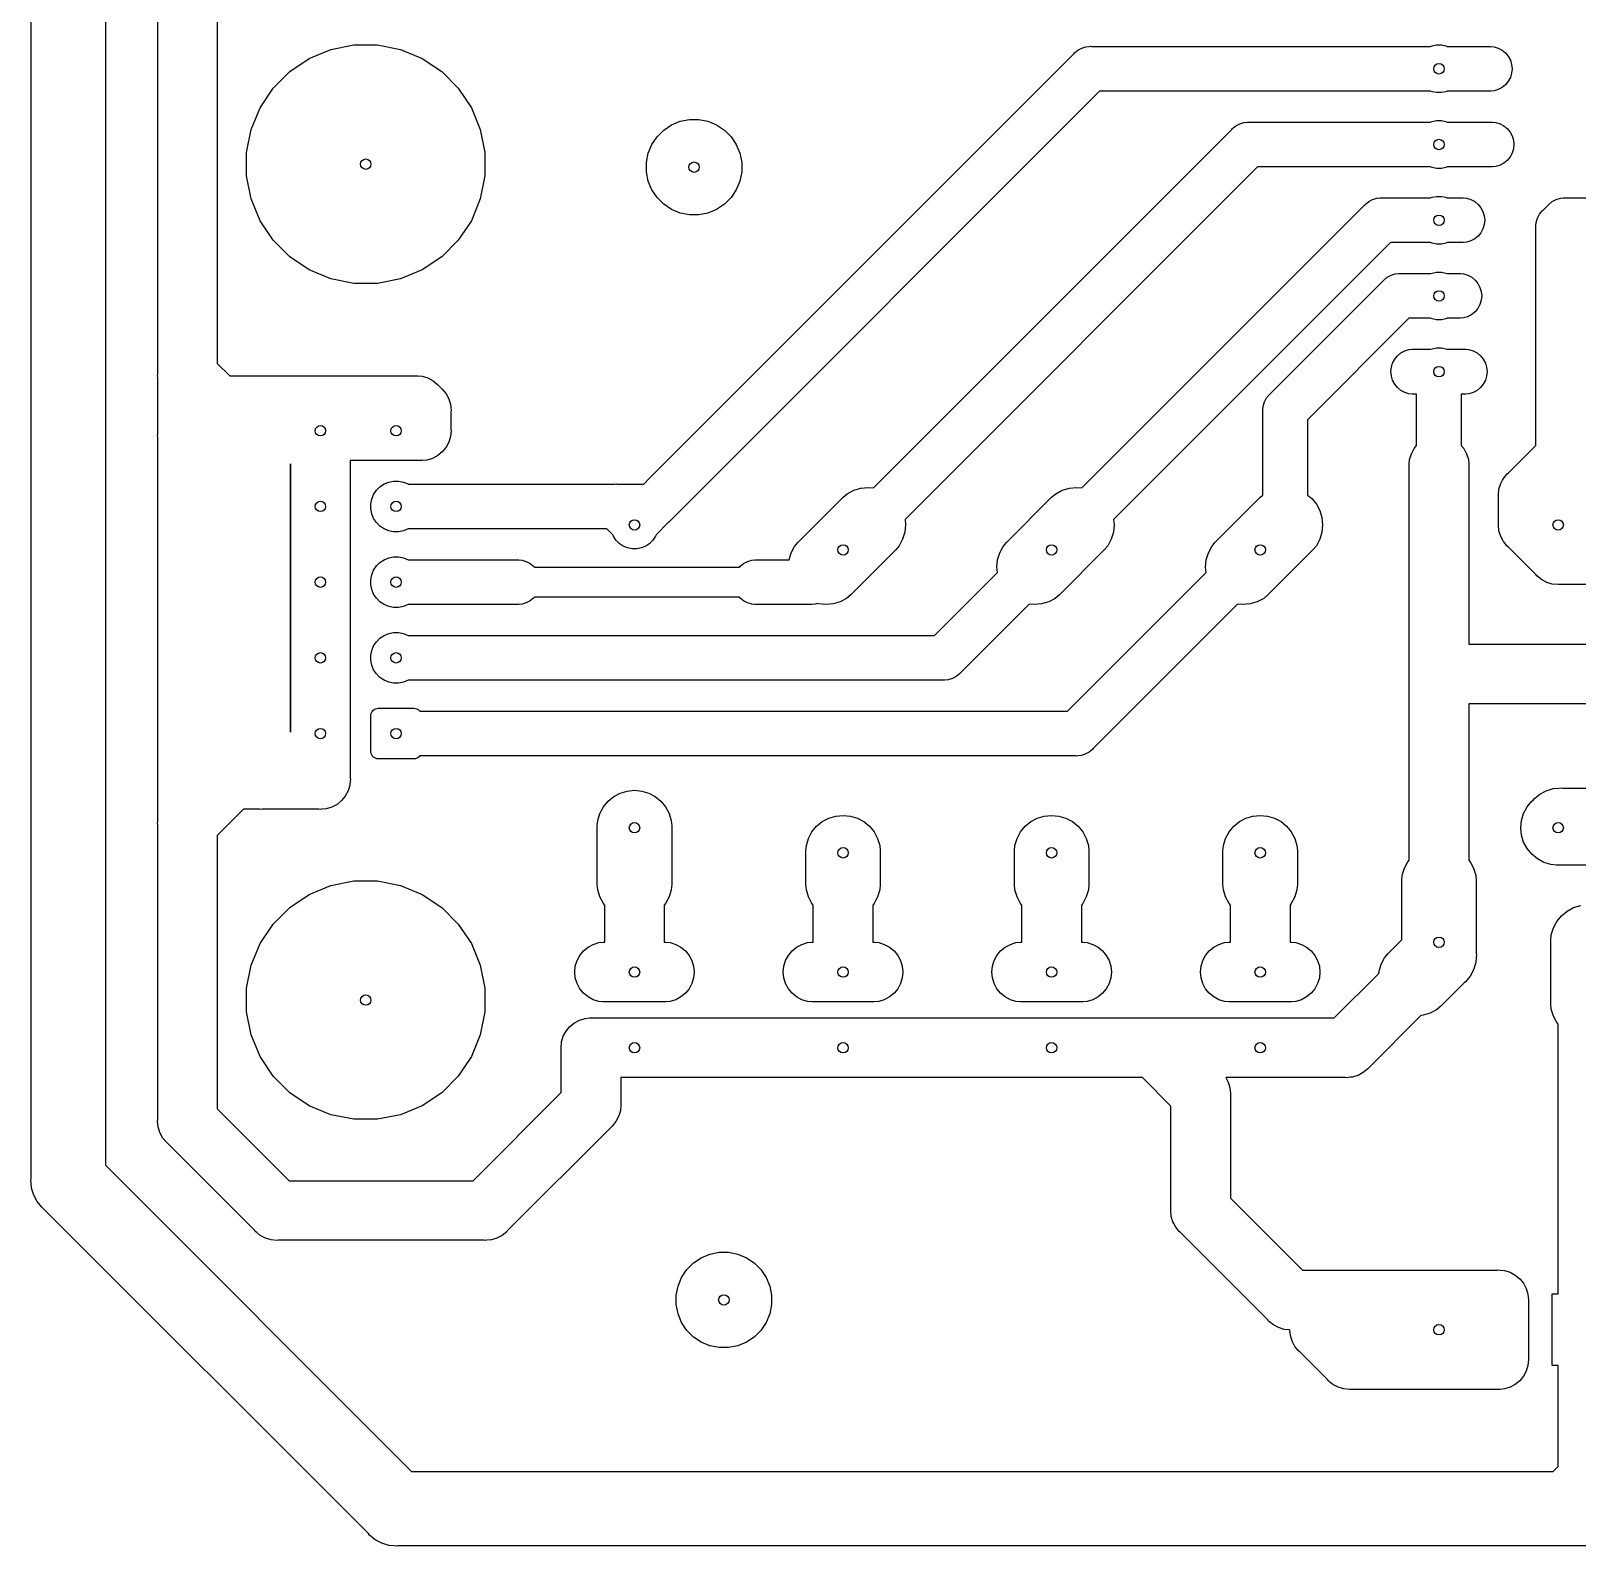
# Model space of a CAD drawing. Extents: x 86 to 209, y -117 to -36.
# Drawn here: x 85.7 to 137.6, y -114.3 to -63.4 of the extents above; entities that cross this region are included whole.
import ezdxf

# ---------------------------------------------------------------- set-up
doc = ezdxf.new("R2010")
doc.units = 0
doc.layers.add('BLACK', color=7, linetype='CONTINUOUS')

msp = doc.modelspace()

# ---------------------------------------------------------------- linework, layer by layer
at = {"layer": 'BLACK', "linetype": 'CONTINUOUS'}
for p, q in [((85.75, -101.939), (85.75, -41.0614)), ((88.25, -41.5178), (88.25, -101.482)), ((90, -66.0491), (90, -57.0491)), ((92, -57.4142), (92, -74.5858)), ((95.0853, -64.3552), (95.8132, -64.0537)), ((95.8132, -64.0537), (96.586, -63.9)), ((96.586, -63.9), (97.374, -63.9)), ((97.374, -63.9), (98.1468, -64.0537)), ((98.1468, -64.0537), (98.8747, -64.3552)), ((106.496, -78.4436), (120.744, -64.1957)), ((120.744, -64.1957), (120.767, -64.1671)), ((120.767, -64.1671), (120.881, -64.0734)), ((120.881, -64.0734), (121.012, -64.0037)), ((121.012, -64.0037), (121.153, -63.9609)), ((121.153, -63.9609), (121.263, -63.95)), ((121.263, -63.95), (121.3, -63.9464)), ((121.263, -63.95), (121.263, -63.95)), ((121.3, -63.9464), (121.337, -63.95)), ((121.337, -63.95), (132.72, -63.95)), ((132.72, -63.95), (132.767, -63.9307)), ((132.767, -63.9307), (132.921, -63.9)), ((132.921, -63.9), (133.079, -63.9)), ((133.079, -63.9), (133.233, -63.9307)), ((133.233, -63.9307), (133.28, -63.95)), ((133.28, -63.95), (134.737, -63.95)), ((134.737, -63.95), (134.847, -63.9609)), ((134.847, -63.9609), (134.988, -64.0037)), ((134.988, -64.0037), (135.119, -64.0734)), ((135.119, -64.0734), (135.233, -64.1671)), ((135.233, -64.1671), (135.327, -64.2813)), ((135.327, -64.2813), (135.396, -64.4116)), ((93.873, -65.3501), (94.4301, -64.793)), ((94.4301, -64.793), (95.0853, -64.3552)), ((98.8747, -64.3552), (99.5299, -64.793)), ((99.5299, -64.793), (100.087, -65.3501)), ((135.396, -64.4116), (135.439, -64.553)), ((135.439, -64.847), (135.396, -64.9884)), ((135.439, -64.553), (135.454, -64.7)), ((135.454, -64.7), (135.439, -64.847)), ((93.4352, -66.0053), (93.873, -65.3501)), ((100.087, -65.3501), (100.525, -66.0053)), ((135.119, -65.3266), (134.988, -65.3963)), ((135.233, -65.2329), (135.119, -65.3266)), ((135.327, -65.1187), (135.233, -65.2329)), ((135.396, -64.9884), (135.327, -65.1187)), ((121.611, -65.45), (107.556, -79.5043)), ((132.72, -65.45), (121.611, -65.45)), ((132.767, -65.4693), (132.72, -65.45)), ((132.921, -65.5), (132.767, -65.4693)), ((133.079, -65.5), (132.921, -65.5)), ((133.233, -65.4693), (133.079, -65.5)), ((133.28, -65.45), (133.233, -65.4693)), ((134.737, -65.45), (133.28, -65.45)), ((134.847, -65.4391), (134.737, -65.45)), ((134.988, -65.3963), (134.847, -65.4391)), ((90, -73.9509), (90, -66.0491)), ((90, -66.0491), (90, -66.0491)), ((93.1337, -66.7332), (93.4352, -66.0053)), ((100.525, -66.0053), (100.826, -66.7332)), ((107.533, -66.4615), (107.842, -66.4)), ((107.842, -66.4), (108.158, -66.4)), ((108.158, -66.4), (108.467, -66.4615)), ((92.98, -67.506), (93.1337, -66.7332)), ((100.826, -66.7332), (100.98, -67.506)), ((106.757, -66.9801), (106.98, -66.7572)), ((106.98, -66.7572), (107.242, -66.5821)), ((107.242, -66.5821), (107.533, -66.4615)), ((108.467, -66.4615), (108.758, -66.5821)), ((108.758, -66.5821), (109.02, -66.7572)), ((109.02, -66.7572), (109.243, -66.9801)), ((114.018, -78.7615), (126.044, -66.7357)), ((126.044, -66.7357), (126.067, -66.7071)), ((126.067, -66.7071), (126.096, -66.6836)), ((126.096, -66.6836), (126.181, -66.6134)), ((126.096, -66.6836), (126.096, -66.6836)), ((126.181, -66.6134), (126.312, -66.5437)), ((126.181, -66.6134), (126.181, -66.6134)), ((126.181, -66.6134), (126.181, -66.6134)), ((126.312, -66.5437), (126.453, -66.5009)), ((126.453, -66.5009), (126.563, -66.49)), ((126.563, -66.49), (126.6, -66.4864)), ((126.563, -66.49), (126.563, -66.49)), ((126.6, -66.4864), (126.637, -66.49)), ((126.637, -66.49), (132.72, -66.49)), ((132.72, -66.49), (132.767, -66.4707)), ((132.767, -66.4707), (132.921, -66.44)), ((132.921, -66.44), (133.079, -66.44)), ((133.079, -66.44), (133.233, -66.4707)), ((133.233, -66.4707), (133.28, -66.49)), ((133.28, -66.49), (134.797, -66.49)), ((134.797, -66.49), (134.907, -66.5009)), ((134.907, -66.5009), (135.048, -66.5437)), ((135.048, -66.5437), (135.179, -66.6134)), ((135.179, -66.6134), (135.293, -66.7071)), ((135.293, -66.7071), (135.387, -66.8213)), ((135.387, -66.8213), (135.456, -66.9516)), ((106.461, -67.5333), (106.582, -67.2421)), ((106.582, -67.2421), (106.757, -66.9801)), ((109.243, -66.9801), (109.418, -67.2421)), ((109.418, -67.2421), (109.539, -67.5333)), ((135.456, -66.9516), (135.499, -67.093)), ((135.499, -67.387), (135.456, -67.5284)), ((135.499, -67.093), (135.514, -67.24)), ((135.514, -67.24), (135.499, -67.387)), ((92.98, -68.294), (92.98, -67.506)), ((100.98, -67.506), (100.98, -68.294)), ((106.4, -67.8424), (106.461, -67.5333)), ((106.4, -68.1576), (106.4, -67.8424)), ((109.539, -67.5333), (109.6, -67.8424)), ((109.6, -67.8424), (109.6, -68.1576)), ((135.048, -67.9363), (134.907, -67.9791)), ((135.179, -67.8666), (135.048, -67.9363)), ((135.293, -67.7729), (135.179, -67.8666)), ((135.387, -67.6587), (135.293, -67.7729)), ((135.456, -67.5284), (135.387, -67.6587)), ((93.1337, -69.0668), (92.98, -68.294)), ((100.98, -68.294), (100.826, -69.0668)), ((106.461, -68.4667), (106.4, -68.1576)), ((106.582, -68.7579), (106.461, -68.4667)), ((109.539, -68.4667), (109.418, -68.7579)), ((109.6, -68.1576), (109.539, -68.4667)), ((126.911, -67.99), (115.079, -79.8221)), ((132.72, -67.99), (126.911, -67.99)), ((132.767, -68.0093), (132.72, -67.99)), ((132.921, -68.04), (132.767, -68.0093)), ((133.079, -68.04), (132.921, -68.04)), ((133.233, -68.0093), (133.079, -68.04)), ((133.28, -67.99), (133.233, -68.0093)), ((134.797, -67.99), (133.28, -67.99)), ((134.907, -67.9791), (134.797, -67.99)), ((106.757, -69.0199), (106.582, -68.7579)), ((109.418, -68.7579), (109.243, -69.0199)), ((132.72, -69.03), (132.767, -69.0107)), ((132.767, -69.0107), (132.921, -68.98)), ((132.921, -68.98), (133.079, -68.98)), ((133.079, -68.98), (133.233, -69.0107)), ((133.233, -69.0107), (133.28, -69.03)), ((93.4352, -69.7947), (93.1337, -69.0668)), ((100.826, -69.0668), (100.525, -69.7947)), ((106.98, -69.2428), (106.757, -69.0199)), ((107.242, -69.4179), (106.98, -69.2428)), ((107.533, -69.5385), (107.242, -69.4179)), ((108.758, -69.4179), (108.467, -69.5385)), ((109.02, -69.2428), (108.758, -69.4179)), ((109.243, -69.0199), (109.02, -69.2428)), ((121.018, -78.7615), (130.504, -69.2757)), ((130.504, -69.2757), (130.527, -69.2471)), ((130.527, -69.2471), (130.574, -69.2084)), ((130.574, -69.2084), (130.641, -69.1534)), ((130.641, -69.1534), (130.772, -69.0837)), ((130.772, -69.0837), (130.913, -69.0409)), ((130.913, -69.0409), (130.922, -69.04)), ((130.922, -69.04), (131.023, -69.03)), ((131.023, -69.03), (131.06, -69.0264)), ((131.023, -69.03), (131.023, -69.03)), ((131.06, -69.0264), (131.097, -69.03)), ((131.097, -69.03), (132.72, -69.03)), ((133.28, -69.03), (133.817, -69.03)), ((133.817, -69.03), (133.927, -69.0409)), ((133.927, -69.0409), (134.068, -69.0837)), ((134.068, -69.0837), (134.199, -69.1534)), ((134.199, -69.1534), (134.313, -69.2471)), ((134.313, -69.2471), (134.407, -69.3613)), ((134.407, -69.3613), (134.476, -69.4916)), ((134.476, -69.4916), (134.519, -69.633)), ((136.373, -69.5813), (136.467, -69.4671)), ((136.467, -69.4671), (136.496, -69.4436)), ((136.496, -69.4436), (136.664, -69.2757)), ((136.664, -69.2757), (136.687, -69.2471)), ((136.687, -69.2471), (136.801, -69.1534)), ((136.801, -69.1534), (136.932, -69.0837)), ((136.932, -69.0837), (137.073, -69.0409)), ((137.073, -69.0409), (137.183, -69.03)), ((137.183, -69.03), (137.22, -69.0264)), ((137.183, -69.03), (137.183, -69.03)), ((137.22, -69.0264), (137.257, -69.03)), ((137.257, -69.03), (140.34, -69.03)), ((93.873, -70.4499), (93.4352, -69.7947)), ((100.525, -69.7947), (100.087, -70.4499)), ((107.842, -69.6), (107.533, -69.5385)), ((108.158, -69.6), (107.842, -69.6)), ((108.467, -69.5385), (108.158, -69.6)), ((134.519, -69.927), (134.476, -70.0684)), ((134.519, -69.633), (134.534, -69.78)), ((134.534, -69.78), (134.519, -69.927)), ((136.246, -70), (136.25, -69.9632)), ((136.25, -70.0368), (136.246, -70)), ((136.25, -69.9632), (136.261, -69.853)), ((136.25, -69.9632), (136.25, -69.9632)), ((136.25, -76.9632), (136.25, -70.0368)), ((136.261, -69.853), (136.304, -69.7116)), ((136.304, -69.7116), (136.373, -69.5813)), ((94.4301, -71.007), (93.873, -70.4499)), ((100.087, -70.4499), (99.5299, -71.007)), ((131.371, -70.53), (122.079, -79.8221)), ((132.72, -70.53), (131.371, -70.53)), ((132.767, -70.5493), (132.72, -70.53)), ((132.921, -70.58), (132.767, -70.5493)), ((133.233, -70.5493), (133.079, -70.58)), ((133.28, -70.53), (133.233, -70.5493)), ((133.817, -70.53), (133.28, -70.53)), ((133.927, -70.5191), (133.817, -70.53)), ((134.068, -70.4763), (133.927, -70.5191)), ((134.199, -70.4066), (134.068, -70.4763)), ((134.313, -70.3129), (134.199, -70.4066)), ((134.407, -70.1987), (134.313, -70.3129)), ((134.476, -70.0684), (134.407, -70.1987)), ((95.0853, -71.4448), (94.4301, -71.007)), ((99.5299, -71.007), (98.8747, -71.4448)), ((133.079, -70.58), (132.921, -70.58)), ((95.8132, -71.7463), (95.0853, -71.4448)), ((98.8747, -71.4448), (98.1468, -71.7463)), ((131.392, -71.6237), (131.533, -71.5809)), ((131.533, -71.5809), (131.643, -71.57)), ((131.643, -71.57), (131.68, -71.5664)), ((131.643, -71.57), (131.643, -71.57)), ((131.68, -71.5664), (131.717, -71.57)), ((131.717, -71.57), (132.72, -71.57)), ((132.72, -71.57), (132.767, -71.5507)), ((132.767, -71.5507), (132.921, -71.52)), ((132.921, -71.52), (133.079, -71.52)), ((133.079, -71.52), (133.233, -71.5507)), ((133.233, -71.5507), (133.28, -71.57)), ((133.28, -71.57), (133.717, -71.57)), ((133.717, -71.57), (133.827, -71.5809)), ((133.827, -71.5809), (133.968, -71.6237)), ((96.586, -71.9), (95.8132, -71.7463)), ((97.374, -71.9), (96.586, -71.9)), ((98.1468, -71.7463), (97.374, -71.9)), ((127.336, -75.6036), (131.124, -71.8157)), ((131.124, -71.8157), (131.147, -71.7871)), ((131.147, -71.7871), (131.261, -71.6934)), ((131.261, -71.6934), (131.392, -71.6237)), ((133.968, -71.6237), (134.099, -71.6934)), ((134.099, -71.6934), (134.213, -71.7871)), ((134.213, -71.7871), (134.307, -71.9013)), ((134.307, -71.9013), (134.376, -72.0316)), ((134.376, -72.0316), (134.419, -72.173)), ((134.376, -72.6084), (134.307, -72.7387)), ((134.419, -72.467), (134.376, -72.6084)), ((134.419, -72.173), (134.434, -72.32)), ((134.434, -72.32), (134.419, -72.467)), ((131.991, -73.07), (128.59, -76.4707)), ((132.72, -73.07), (131.991, -73.07)), ((132.767, -73.0893), (132.72, -73.07)), ((132.921, -73.12), (132.767, -73.0893)), ((133.079, -73.12), (132.921, -73.12)), ((133.233, -73.0893), (133.079, -73.12)), ((133.28, -73.07), (133.233, -73.0893)), ((133.717, -73.07), (133.28, -73.07)), ((133.827, -73.0591), (133.717, -73.07)), ((133.968, -73.0163), (133.827, -73.0591)), ((134.099, -72.9466), (133.968, -73.0163)), ((134.213, -72.8529), (134.099, -72.9466)), ((134.307, -72.7387), (134.213, -72.8529)), ((90, -74.9509), (90, -73.9509)), ((90, -73.9509), (90, -73.9509)), ((131.721, -74.2334), (131.852, -74.1637)), ((131.852, -74.1637), (131.993, -74.1209)), ((131.993, -74.1209), (132.103, -74.11)), ((132.103, -74.11), (132.72, -74.11)), ((132.72, -74.11), (132.767, -74.0907)), ((132.767, -74.0907), (132.921, -74.06)), ((132.921, -74.06), (133.079, -74.06)), ((133.079, -74.06), (133.233, -74.0907)), ((133.233, -74.0907), (133.28, -74.11)), ((133.28, -74.11), (133.897, -74.11)), ((133.897, -74.11), (134.007, -74.1209)), ((134.007, -74.1209), (134.148, -74.1637)), ((134.148, -74.1637), (134.279, -74.2334)), ((92, -74.5858), (92.4142, -75)), ((131.386, -74.86), (131.401, -74.713)), ((131.401, -74.713), (131.444, -74.5716)), ((131.444, -74.5716), (131.513, -74.4413)), ((131.513, -74.4413), (131.607, -74.3271)), ((131.607, -74.3271), (131.721, -74.2334)), ((134.279, -74.2334), (134.393, -74.3271)), ((134.393, -74.3271), (134.487, -74.4413)), ((134.487, -74.4413), (134.556, -74.5716)), ((134.556, -74.5716), (134.599, -74.713)), ((134.599, -74.713), (134.614, -74.86)), ((89.9952, -75), (90, -74.9509)), ((90, -75.0491), (89.9952, -75)), ((90, -75.9509), (90, -75.0491)), ((92.4142, -75), (98.6309, -75)), ((98.6309, -75), (98.68, -74.9952)), ((98.68, -74.9952), (98.7291, -75)), ((98.7291, -75), (98.876, -75.0145)), ((98.876, -75.0145), (99.0645, -75.0717)), ((99.0645, -75.0717), (99.2383, -75.1645)), ((99.2383, -75.1645), (99.3905, -75.2895)), ((131.401, -75.007), (131.386, -74.86)), ((131.444, -75.1484), (131.401, -75.007)), ((131.513, -75.2787), (131.444, -75.1484)), ((134.556, -75.1484), (134.487, -75.2787)), ((134.599, -75.007), (134.556, -75.1484)), ((134.614, -74.86), (134.599, -75.007)), ((99.3905, -75.2895), (99.4218, -75.3276)), ((99.4218, -75.3276), (99.5124, -75.4182)), ((99.5124, -75.4182), (99.5505, -75.4495)), ((99.5505, -75.4495), (99.6755, -75.6017)), ((99.6755, -75.6017), (99.7683, -75.7755)), ((127.144, -75.8716), (127.213, -75.7413)), ((127.213, -75.7413), (127.307, -75.6271)), ((127.307, -75.6271), (127.336, -75.6036)), ((131.607, -75.3929), (131.513, -75.2787)), ((131.721, -75.4866), (131.607, -75.3929)), ((131.852, -75.5563), (131.721, -75.4866)), ((131.993, -75.5991), (131.852, -75.5563)), ((132.103, -75.61), (131.993, -75.5991)), ((132.25, -75.61), (132.103, -75.61)), ((132.25, -77.3376), (132.25, -75.61)), ((133.897, -75.61), (133.75, -75.61)), ((133.75, -75.61), (133.75, -77.3376)), ((134.007, -75.5991), (133.897, -75.61)), ((134.148, -75.5563), (134.007, -75.5991)), ((134.279, -75.4866), (134.148, -75.5563)), ((134.393, -75.3929), (134.279, -75.4866)), ((134.487, -75.2787), (134.393, -75.3929)), ((90, -76.9509), (90, -75.9509)), ((99.7683, -75.7755), (99.8255, -75.964)), ((99.8255, -75.964), (99.8339, -76.0491)), ((99.8339, -76.0491), (99.8448, -76.16)), ((99.8448, -76.16), (99.84, -76.2091)), ((99.84, -76.2091), (99.84, -76.7909)), ((127.086, -76.16), (127.09, -76.1232)), ((127.09, -76.1968), (127.086, -76.16)), ((127.09, -76.1232), (127.101, -76.013)), ((127.09, -76.1232), (127.09, -76.1232)), ((127.09, -77.4432), (127.09, -76.1968)), ((127.101, -76.013), (127.144, -75.8716)), ((99.84, -76.7909), (99.8448, -76.84)), ((128.59, -76.4707), (128.59, -78.9985)), ((89.9952, -77), (90, -76.9509)), ((90, -77.0491), (89.9952, -77)), ((90, -89.9509), (90, -77.0491)), ((99.7683, -77.2245), (99.6755, -77.3983)), ((99.8255, -77.036), (99.7683, -77.2245)), ((99.8448, -76.84), (99.8255, -77.036)), ((136.25, -77.3358), (136.25, -76.9632)), ((136.25, -76.9632), (136.25, -76.9632)), ((99.036, -77.8255), (98.8891, -77.84)), ((99.2245, -77.7683), (99.036, -77.8255)), ((99.3983, -77.6755), (99.2245, -77.7683)), ((99.5505, -77.5505), (99.3983, -77.6755)), ((99.6755, -77.3983), (99.5505, -77.5505)), ((127.09, -78.9985), (127.09, -77.4432)), ((127.09, -77.4432), (127.09, -77.4432)), ((132, -77.9509), (132.014, -77.804)), ((132.014, -77.804), (132.072, -77.6155)), ((132.072, -77.6155), (132.165, -77.4417)), ((132.165, -77.4417), (132.25, -77.3376)), ((133.75, -77.3376), (133.835, -77.4417)), ((133.835, -77.4417), (133.928, -77.6155)), ((133.928, -77.6155), (133.986, -77.804)), ((133.986, -77.804), (134, -77.9509)), ((135.328, -78.2582), (136.25, -77.3358)), ((94.46, -79.3309), (94.46, -77.9542)), ((94.46, -77.9542), (94.46, -86.9509)), ((98.7909, -77.84), (96.46, -77.84)), ((96.46, -77.84), (96.46, -88.4909)), ((98.84, -77.8448), (98.7909, -77.84)), ((98.8891, -77.84), (98.84, -77.8448)), ((132, -84.9509), (132, -77.9509)), ((134, -77.9509), (134, -84)), ((135.165, -78.4417), (135.289, -78.2895)), ((135.289, -78.2895), (135.328, -78.2582)), ((97.2467, -78.9774), (97.3398, -78.8382)), ((97.3398, -78.8382), (97.4582, -78.7198)), ((97.4582, -78.7198), (97.5974, -78.6267)), ((97.5974, -78.6267), (97.7521, -78.5627)), ((97.7521, -78.5627), (97.9163, -78.53)), ((97.9163, -78.53), (98.0837, -78.53)), ((98.0837, -78.53), (98.2479, -78.5627)), ((98.2479, -78.5627), (98.4026, -78.6267)), ((98.4026, -78.6267), (98.4075, -78.63)), ((98.4075, -78.63), (105.343, -78.63)), ((105.343, -78.63), (105.38, -78.6264)), ((105.38, -78.6264), (105.417, -78.63)), ((105.417, -78.63), (106.309, -78.63)), ((106.309, -78.63), (106.496, -78.4436)), ((106.496, -78.4436), (106.496, -78.4436)), ((113.142, -78.9556), (113.359, -78.8396)), ((113.359, -78.8396), (113.595, -78.7681)), ((113.595, -78.7681), (113.84, -78.744)), ((113.84, -78.744), (114.018, -78.7615)), ((120.142, -78.9556), (120.359, -78.8396)), ((120.359, -78.8396), (120.595, -78.7681)), ((120.595, -78.7681), (120.84, -78.744)), ((120.84, -78.744), (121.018, -78.7615)), ((134.995, -79), (135.014, -78.804)), ((135.014, -78.804), (135.072, -78.6155)), ((135.072, -78.6155), (135.136, -78.4957)), ((135.136, -78.4957), (135.165, -78.4417)), ((94.46, -81.8709), (94.46, -79.3309)), ((94.46, -79.3309), (94.46, -79.3309)), ((97.15, -79.2963), (97.1827, -79.1321)), ((97.15, -79.4637), (97.15, -79.2963)), ((97.1827, -79.1321), (97.2467, -78.9774)), ((111.493, -80.5795), (113, -79.0727)), ((113, -79.0727), (113.142, -78.9556)), ((118.493, -80.5795), (120, -79.0727)), ((120, -79.0727), (120.142, -78.9556)), ((125.493, -80.5795), (127, -79.0727)), ((127, -79.0727), (127.09, -78.9985)), ((128.59, -78.9985), (128.728, -79.1118)), ((128.728, -79.1118), (128.884, -79.3022)), ((128.884, -79.3022), (129, -79.5193)), ((135, -79.0491), (134.995, -79)), ((135, -79.9509), (135, -79.0491)), ((97.1827, -79.6279), (97.15, -79.4637)), ((97.2467, -79.7826), (97.1827, -79.6279)), ((97.3398, -79.9218), (97.2467, -79.7826)), ((107.176, -79.8843), (107.153, -79.9129)), ((107.556, -79.5043), (107.176, -79.8843)), ((107.556, -79.5043), (107.556, -79.5043)), ((115.079, -79.8221), (115.096, -80)), ((122.079, -79.8221), (122.096, -80)), ((129, -79.5193), (129.072, -79.755)), ((129.072, -79.755), (129.096, -80)), ((97.4582, -80.0402), (97.3398, -79.9218)), ((97.5974, -80.1333), (97.4582, -80.0402)), ((97.7521, -80.1973), (97.5974, -80.1333)), ((97.9163, -80.23), (97.7521, -80.1973)), ((98.0837, -80.23), (97.9163, -80.23)), ((98.2479, -80.1973), (98.0837, -80.23)), ((98.4026, -80.1333), (98.2479, -80.1973)), ((98.4075, -80.13), (98.4026, -80.1333)), ((105.069, -80.13), (98.4075, -80.13)), ((105.272, -80.3325), (105.069, -80.13)), ((105.291, -80.3789), (105.272, -80.3325)), ((105.379, -80.51), (105.291, -80.3789)), ((106.709, -80.3789), (106.621, -80.51)), ((106.728, -80.3325), (106.709, -80.3789)), ((107.124, -79.9364), (106.728, -80.3325)), ((107.153, -79.9129), (107.124, -79.9364)), ((115.072, -80.245), (115, -80.4807)), ((115.096, -80), (115.072, -80.245)), ((122.072, -80.245), (122, -80.4807)), ((122.096, -80), (122.072, -80.245)), ((129.072, -80.245), (129, -80.4807)), ((129.096, -80), (129.072, -80.245)), ((134.995, -80), (135, -79.9509)), ((135.014, -80.196), (134.995, -80)), ((135.072, -80.3845), (135.014, -80.196)), ((135.14, -80.5124), (135.072, -80.3845)), ((105.49, -80.6214), (105.379, -80.51)), ((105.621, -80.709), (105.49, -80.6214)), ((105.767, -80.7693), (105.621, -80.709)), ((105.921, -80.8), (105.767, -80.7693)), ((106.079, -80.8), (105.921, -80.8)), ((106.233, -80.7693), (106.079, -80.8)), ((106.379, -80.709), (106.233, -80.7693)), ((106.51, -80.6214), (106.379, -80.709)), ((106.621, -80.51), (106.51, -80.6214)), ((111.19, -81.17), (111.26, -80.9393)), ((111.26, -80.9393), (111.376, -80.7222)), ((111.376, -80.7222), (111.493, -80.5795)), ((114.767, -80.8405), (113.26, -82.3473)), ((114.884, -80.6978), (114.767, -80.8405)), ((115, -80.4807), (114.884, -80.6978)), ((118.188, -81.175), (118.26, -80.9393)), ((118.26, -80.9393), (118.376, -80.7222)), ((118.376, -80.7222), (118.493, -80.5795)), ((121.767, -80.8405), (120.26, -82.3473)), ((121.884, -80.6978), (121.767, -80.8405)), ((122, -80.4807), (121.884, -80.6978)), ((125.188, -81.175), (125.26, -80.9393)), ((125.26, -80.9393), (125.376, -80.7222)), ((125.376, -80.7222), (125.493, -80.5795)), ((128.767, -80.8405), (127.26, -82.3473)), ((128.884, -80.6978), (128.767, -80.8405)), ((129, -80.4807), (128.884, -80.6978)), ((135.165, -80.5583), (135.14, -80.5124)), ((135.289, -80.7105), (135.165, -80.5583)), ((135.328, -80.7418), (135.289, -80.7105)), ((136.258, -81.6724), (135.328, -80.7418)), ((97.2467, -81.5174), (97.3398, -81.3782)), ((97.3398, -81.3782), (97.4582, -81.2598)), ((97.4582, -81.2598), (97.5974, -81.1667)), ((97.5974, -81.1667), (97.7521, -81.1027)), ((97.7521, -81.1027), (97.9163, -81.07)), ((97.9163, -81.07), (98.0837, -81.07)), ((98.0837, -81.07), (98.2479, -81.1027)), ((98.2479, -81.1027), (98.4026, -81.1667)), ((98.4026, -81.1667), (98.4075, -81.17)), ((98.4075, -81.17), (102.117, -81.17)), ((102.117, -81.17), (102.227, -81.1809)), ((102.227, -81.1809), (102.368, -81.2237)), ((102.368, -81.2237), (102.499, -81.2934)), ((102.499, -81.2934), (102.613, -81.3871)), ((102.613, -81.3871), (102.64, -81.42)), ((102.64, -81.42), (109.52, -81.42)), ((109.52, -81.42), (109.547, -81.3871)), ((109.547, -81.3871), (109.661, -81.2934)), ((109.661, -81.2934), (109.792, -81.2237)), ((109.792, -81.2237), (109.933, -81.1809)), ((109.933, -81.1809), (110.043, -81.17)), ((110.043, -81.17), (111.19, -81.17)), ((118.164, -81.42), (118.188, -81.175)), ((118.181, -81.5979), (118.164, -81.42)), ((125.164, -81.42), (125.188, -81.175)), ((125.181, -81.5979), (125.164, -81.42)), ((94.46, -84.4109), (94.46, -81.8709)), ((94.46, -81.8709), (94.46, -81.8709)), ((97.15, -81.8363), (97.1827, -81.6721)), ((97.15, -82.0037), (97.15, -81.8363)), ((97.1827, -81.6721), (97.2467, -81.5174)), ((116.069, -83.71), (118.181, -81.5979)), ((120.529, -86.25), (125.181, -81.5979)), ((136.289, -81.7105), (136.258, -81.6724)), ((136.442, -81.8355), (136.289, -81.7105)), ((136.615, -81.9283), (136.442, -81.8355)), ((136.804, -81.9855), (136.615, -81.9283)), ((137, -82.0048), (136.804, -81.9855)), ((97.1827, -82.1679), (97.15, -82.0037)), ((97.2467, -82.3226), (97.1827, -82.1679)), ((97.3398, -82.4618), (97.2467, -82.3226)), ((97.4582, -82.5802), (97.3398, -82.4618)), ((102.613, -82.4529), (102.499, -82.5466)), ((102.64, -82.42), (102.613, -82.4529)), ((109.52, -82.42), (102.64, -82.42)), ((109.547, -82.4529), (109.52, -82.42)), ((109.661, -82.5466), (109.547, -82.4529)), ((113.118, -82.4644), (112.901, -82.5804)), ((113.26, -82.3473), (113.118, -82.4644)), ((120.118, -82.4644), (119.901, -82.5804)), ((120.26, -82.3473), (120.118, -82.4644)), ((127.118, -82.4644), (126.901, -82.5804)), ((127.26, -82.3473), (127.118, -82.4644)), ((137.049, -82), (137, -82.0048)), ((140.951, -82), (137.049, -82)), ((97.5974, -82.6733), (97.4582, -82.5802)), ((97.7521, -82.7373), (97.5974, -82.6733)), ((97.9163, -82.77), (97.7521, -82.7373)), ((98.0837, -82.77), (97.9163, -82.77)), ((98.2479, -82.7373), (98.0837, -82.77)), ((98.4026, -82.6733), (98.2479, -82.7373)), ((98.4075, -82.67), (98.4026, -82.6733)), ((102.117, -82.67), (98.4075, -82.67)), ((102.227, -82.6591), (102.117, -82.67)), ((102.368, -82.6163), (102.227, -82.6591)), ((102.499, -82.5466), (102.368, -82.6163)), ((109.792, -82.6163), (109.661, -82.5466)), ((109.933, -82.6591), (109.792, -82.6163)), ((110.043, -82.67), (109.933, -82.6591)), ((111.883, -82.67), (110.043, -82.67)), ((111.92, -82.6736), (111.883, -82.67)), ((111.957, -82.67), (111.92, -82.6736)), ((112.067, -82.6591), (111.957, -82.67)), ((111.957, -82.67), (111.957, -82.67)), ((112.133, -82.6392), (112.067, -82.6591)), ((112.175, -82.6519), (112.133, -82.6392)), ((112.42, -82.676), (112.175, -82.6519)), ((112.665, -82.6519), (112.42, -82.676)), ((112.901, -82.5804), (112.665, -82.6519)), ((119.242, -82.6585), (116.936, -84.9643)), ((119.42, -82.676), (119.242, -82.6585)), ((119.665, -82.6519), (119.42, -82.676)), ((119.901, -82.5804), (119.665, -82.6519)), ((126.242, -82.6585), (121.396, -87.5043)), ((126.42, -82.676), (126.242, -82.6585)), ((126.665, -82.6519), (126.42, -82.676)), ((126.901, -82.5804), (126.665, -82.6519)), ((97.1827, -84.2121), (97.2467, -84.0574)), ((97.2467, -84.0574), (97.3398, -83.9182)), ((97.3398, -83.9182), (97.4582, -83.7998)), ((97.4582, -83.7998), (97.5974, -83.7067)), ((97.5974, -83.7067), (97.7521, -83.6427)), ((97.7521, -83.6427), (97.9163, -83.61)), ((97.9163, -83.61), (98.0837, -83.61)), ((98.0837, -83.61), (98.2479, -83.6427)), ((98.2479, -83.6427), (98.4026, -83.7067)), ((98.4026, -83.7067), (98.4075, -83.71)), ((98.4075, -83.71), (116.069, -83.71)), ((134, -84), (149.68, -84)), ((94.46, -86.9509), (94.46, -84.4109)), ((94.46, -84.4109), (94.46, -84.4109)), ((97.15, -84.3763), (97.1827, -84.2121)), ((97.15, -84.5437), (97.15, -84.3763)), ((97.1827, -84.7079), (97.15, -84.5437)), ((97.2467, -84.8626), (97.1827, -84.7079)), ((97.3398, -85.0018), (97.2467, -84.8626)), ((97.4582, -85.1202), (97.3398, -85.0018)), ((116.799, -85.0866), (116.668, -85.1563)), ((116.913, -84.9929), (116.799, -85.0866)), ((116.936, -84.9643), (116.913, -84.9929)), ((131.995, -85), (132, -84.9509)), ((132, -85.0491), (131.995, -85)), ((132, -88.0491), (132, -85.0491)), ((97.5974, -85.2133), (97.4582, -85.1202)), ((97.7521, -85.2773), (97.5974, -85.2133)), ((97.9163, -85.31), (97.7521, -85.2773)), ((98.0837, -85.31), (97.9163, -85.31)), ((98.2479, -85.2773), (98.0837, -85.31)), ((98.4026, -85.2133), (98.2479, -85.2773)), ((98.4075, -85.21), (98.4026, -85.2133)), ((116.343, -85.21), (98.4075, -85.21)), ((116.38, -85.2136), (116.343, -85.21)), ((116.417, -85.21), (116.38, -85.2136)), ((116.527, -85.1991), (116.417, -85.21)), ((116.417, -85.21), (116.417, -85.21)), ((116.668, -85.1563), (116.527, -85.1991)), ((149.951, -86), (134, -86)), ((134, -86), (134, -91.2481)), ((97.15, -86.4), (97.1548, -86.3512)), ((97.15, -87.6), (97.15, -86.4)), ((97.1548, -86.3512), (97.169, -86.3043)), ((97.169, -86.3043), (97.1921, -86.2611)), ((97.1921, -86.2611), (97.2232, -86.2232)), ((97.2232, -86.2232), (97.2611, -86.1921)), ((97.2611, -86.1921), (97.3043, -86.169)), ((97.3043, -86.169), (97.3512, -86.1548)), ((97.3512, -86.1548), (97.4, -86.15)), ((97.4, -86.15), (98.6, -86.15)), ((98.6, -86.15), (98.6488, -86.1548)), ((98.6488, -86.1548), (98.6957, -86.169)), ((98.6957, -86.169), (98.7389, -86.1921)), ((98.7389, -86.1921), (98.7768, -86.2232)), ((98.7768, -86.2232), (98.7988, -86.25)), ((98.7988, -86.25), (120.529, -86.25)), ((94.46, -86.9509), (94.46, -86.9509)), ((97.1548, -87.6488), (97.15, -87.6)), ((97.169, -87.6957), (97.1548, -87.6488)), ((121.259, -87.6266), (121.128, -87.6963)), ((121.373, -87.5329), (121.259, -87.6266)), ((121.396, -87.5043), (121.373, -87.5329)), ((97.1921, -87.7389), (97.169, -87.6957)), ((97.2232, -87.7768), (97.1921, -87.7389)), ((97.2611, -87.8079), (97.2232, -87.7768)), ((97.3043, -87.831), (97.2611, -87.8079)), ((97.3512, -87.8452), (97.3043, -87.831)), ((97.4, -87.85), (97.3512, -87.8452)), ((98.6, -87.85), (97.4, -87.85)), ((98.6488, -87.8452), (98.6, -87.85)), ((98.6957, -87.831), (98.6488, -87.8452)), ((98.7389, -87.8079), (98.6957, -87.831)), ((98.7768, -87.7768), (98.7389, -87.8079)), ((98.7988, -87.75), (98.7768, -87.7768)), ((120.803, -87.75), (98.7988, -87.75)), ((120.84, -87.7536), (120.803, -87.75)), ((120.877, -87.75), (120.84, -87.7536)), ((120.987, -87.7391), (120.877, -87.75)), ((120.877, -87.75), (120.877, -87.75)), ((121.128, -87.6963), (120.987, -87.7391)), ((132, -91.2481), (132, -88.0491)), ((132, -88.0491), (132, -88.0491)), ((96.46, -88.5891), (96.4455, -88.736)), ((96.46, -88.4909), (96.4648, -88.54)), ((96.4648, -88.54), (96.46, -88.5891)), ((96.46, -88.5891), (96.46, -88.5891)), ((96.1705, -89.2505), (96.0183, -89.3755)), ((96.2955, -89.0983), (96.1705, -89.2505)), ((96.3883, -88.9245), (96.2955, -89.0983)), ((96.4455, -88.736), (96.3883, -88.9245)), ((105.112, -89.2718), (105.302, -89.1156)), ((105.302, -89.1156), (105.519, -88.9996)), ((105.519, -88.9996), (105.755, -88.9281)), ((105.755, -88.9281), (106, -88.904)), ((106, -88.904), (106.245, -88.9281)), ((106.245, -88.9281), (106.481, -88.9996)), ((106.481, -88.9996), (106.698, -89.1156)), ((106.698, -89.1156), (106.888, -89.2718)), ((136.112, -89.2718), (136.156, -89.2358)), ((136.156, -89.2358), (136.192, -89.1918)), ((136.192, -89.1918), (136.382, -89.0356)), ((136.382, -89.0356), (136.599, -88.9196)), ((136.599, -88.9196), (136.835, -88.8481)), ((136.835, -88.8481), (137.019, -88.83)), ((137.019, -88.83), (137.08, -88.824)), ((137.019, -88.83), (137.019, -88.83)), ((137.08, -88.824), (137.141, -88.83)), ((137.141, -88.83), (138.019, -88.83)), ((92.8742, -89.54), (92, -90.4142)), ((93.4109, -89.54), (92.8742, -89.54)), ((93.46, -89.5448), (93.4109, -89.54)), ((93.5091, -89.54), (93.46, -89.5448)), ((95.4109, -89.54), (93.5091, -89.54)), ((95.46, -89.5448), (95.4109, -89.54)), ((95.5091, -89.54), (95.46, -89.5448)), ((95.5233, -89.5386), (95.5091, -89.54)), ((95.656, -89.5255), (95.5233, -89.5386)), ((95.8445, -89.4683), (95.656, -89.5255)), ((96.0183, -89.3755), (95.8445, -89.4683)), ((104.768, -89.915), (104.84, -89.6793)), ((104.84, -89.6793), (104.956, -89.4622)), ((104.956, -89.4622), (105.112, -89.2718)), ((106.888, -89.2718), (107.044, -89.4622)), ((107.044, -89.4622), (107.16, -89.6793)), ((107.16, -89.6793), (107.232, -89.915)), ((112.519, -89.8396), (112.755, -89.7681)), ((112.755, -89.7681), (113, -89.744)), ((113, -89.744), (113.245, -89.7681)), ((113.245, -89.7681), (113.481, -89.8396)), ((119.519, -89.8396), (119.755, -89.7681)), ((119.755, -89.7681), (120, -89.744)), ((120, -89.744), (120.245, -89.7681)), ((120.245, -89.7681), (120.481, -89.8396)), ((126.519, -89.8396), (126.755, -89.7681)), ((126.755, -89.7681), (127, -89.744)), ((127, -89.744), (127.245, -89.7681)), ((127.245, -89.7681), (127.481, -89.8396)), ((135.768, -89.915), (135.84, -89.6793)), ((135.84, -89.6793), (135.956, -89.4622)), ((135.956, -89.4622), (136.112, -89.2718)), ((89.9952, -90), (90, -89.9509)), ((90, -90.0491), (89.9952, -90)), ((90, -99.9509), (90, -90.0491)), ((104.75, -90.0986), (104.768, -89.915)), ((104.75, -92.0614), (104.75, -90.0986)), ((107.232, -89.915), (107.25, -90.0986)), ((107.25, -90.0986), (107.25, -92.0614)), ((111.956, -90.3022), (112.112, -90.1118)), ((112.112, -90.1118), (112.302, -89.9556)), ((112.302, -89.9556), (112.519, -89.8396)), ((113.481, -89.8396), (113.698, -89.9556)), ((113.698, -89.9556), (113.888, -90.1118)), ((113.888, -90.1118), (114.044, -90.3022)), ((118.956, -90.3022), (119.112, -90.1118)), ((119.112, -90.1118), (119.302, -89.9556)), ((119.302, -89.9556), (119.519, -89.8396)), ((120.481, -89.8396), (120.698, -89.9556)), ((120.698, -89.9556), (120.888, -90.1118)), ((120.888, -90.1118), (121.044, -90.3022)), ((125.956, -90.3022), (126.112, -90.1118)), ((126.112, -90.1118), (126.302, -89.9556)), ((126.302, -89.9556), (126.519, -89.8396)), ((127.481, -89.8396), (127.698, -89.9556)), ((127.698, -89.9556), (127.888, -90.1118)), ((127.888, -90.1118), (128.044, -90.3022)), ((135.744, -90.16), (135.768, -89.915)), ((135.768, -90.405), (135.744, -90.16)), ((92, -90.4142), (92, -99.5858)), ((111.75, -90.9386), (111.768, -90.755)), ((111.768, -90.755), (111.84, -90.5193)), ((111.84, -90.5193), (111.956, -90.3022)), ((114.044, -90.3022), (114.16, -90.5193)), ((114.16, -90.5193), (114.232, -90.755)), ((114.232, -90.755), (114.25, -90.9386)), ((118.75, -90.9386), (118.768, -90.755)), ((118.768, -90.755), (118.84, -90.5193)), ((118.84, -90.5193), (118.956, -90.3022)), ((121.044, -90.3022), (121.16, -90.5193)), ((121.16, -90.5193), (121.232, -90.755)), ((121.232, -90.755), (121.25, -90.9386)), ((125.75, -90.9386), (125.768, -90.755)), ((125.768, -90.755), (125.84, -90.5193)), ((125.84, -90.5193), (125.956, -90.3022)), ((128.044, -90.3022), (128.16, -90.5193)), ((128.16, -90.5193), (128.232, -90.755)), ((128.232, -90.755), (128.25, -90.9386)), ((135.84, -90.6407), (135.768, -90.405)), ((135.956, -90.8578), (135.84, -90.6407)), ((111.75, -92.0614), (111.75, -90.9386)), ((114.25, -90.9386), (114.25, -92.0614)), ((118.75, -92.0614), (118.75, -90.9386)), ((121.25, -90.9386), (121.25, -92.0614)), ((125.75, -92.0614), (125.75, -90.9386)), ((128.25, -90.9386), (128.25, -92.0614)), ((131.84, -91.5193), (131.956, -91.3022)), ((131.956, -91.3022), (132, -91.2481)), ((134, -91.2481), (134.044, -91.3022)), ((134.044, -91.3022), (134.16, -91.5193)), ((136.112, -91.0482), (135.956, -90.8578)), ((136.302, -91.2044), (136.112, -91.0482)), ((136.519, -91.3204), (136.302, -91.2044)), ((136.755, -91.3919), (136.519, -91.3204)), ((131.75, -91.9386), (131.768, -91.755)), ((131.768, -91.755), (131.84, -91.5193)), ((134.16, -91.5193), (134.232, -91.755)), ((134.232, -91.755), (134.25, -91.9386)), ((136.939, -91.41), (136.755, -91.3919)), ((137, -91.416), (136.939, -91.41)), ((136.939, -91.41), (136.939, -91.41)), ((137.061, -91.41), (137, -91.416)), ((137.939, -91.41), (137.061, -91.41)), ((95.0853, -92.3952), (95.8132, -92.0937)), ((95.8132, -92.0937), (96.586, -91.94)), ((96.586, -91.94), (97.374, -91.94)), ((97.374, -91.94), (98.1468, -92.0937)), ((98.1468, -92.0937), (98.8747, -92.3952)), ((104.768, -92.245), (104.75, -92.0614)), ((104.84, -92.4807), (104.768, -92.245)), ((107.232, -92.245), (107.16, -92.4807)), ((107.25, -92.0614), (107.232, -92.245)), ((111.768, -92.245), (111.75, -92.0614)), ((111.84, -92.4807), (111.768, -92.245)), ((114.232, -92.245), (114.16, -92.4807)), ((114.25, -92.0614), (114.232, -92.245)), ((118.768, -92.245), (118.75, -92.0614)), ((118.84, -92.4807), (118.768, -92.245)), ((121.232, -92.245), (121.16, -92.4807)), ((121.25, -92.0614), (121.232, -92.245)), ((125.768, -92.245), (125.75, -92.0614)), ((125.84, -92.4807), (125.768, -92.245)), ((128.232, -92.245), (128.16, -92.4807)), ((128.25, -92.0614), (128.232, -92.245)), ((131.75, -93.9222), (131.75, -91.9386)), ((134.25, -91.9386), (134.25, -94.3786)), ((93.873, -93.3901), (94.4301, -92.833)), ((94.4301, -92.833), (95.0853, -92.3952)), ((98.8747, -92.3952), (99.5299, -92.833)), ((99.5299, -92.833), (100.087, -93.3901)), ((104.956, -92.6978), (104.84, -92.4807)), ((105, -92.7519), (104.956, -92.6978)), ((105, -94), (105, -92.7519)), ((107.044, -92.6978), (107, -92.7519)), ((107, -92.7519), (107, -94)), ((107.16, -92.4807), (107.044, -92.6978)), ((111.956, -92.6978), (111.84, -92.4807)), ((112, -92.7519), (111.956, -92.6978)), ((112, -94), (112, -92.7519)), ((114.044, -92.6978), (114, -92.7519)), ((114, -92.7519), (114, -94)), ((114.16, -92.4807), (114.044, -92.6978)), ((118.956, -92.6978), (118.84, -92.4807)), ((119, -92.7519), (118.956, -92.6978)), ((119, -94), (119, -92.7519)), ((121.044, -92.6978), (121, -92.7519)), ((121, -92.7519), (121, -94)), ((121.16, -92.4807), (121.044, -92.6978)), ((125.956, -92.6978), (125.84, -92.4807)), ((126, -92.7519), (125.956, -92.6978)), ((126, -94), (126, -92.7519)), ((128.044, -92.6978), (128, -92.7519)), ((128, -92.7519), (128, -94)), ((128.16, -92.4807), (128.044, -92.6978)), ((137.302, -92.9556), (137.519, -92.8396)), ((137.519, -92.8396), (137.755, -92.7681)), ((93.4352, -94.0453), (93.873, -93.3901)), ((100.087, -93.3901), (100.525, -94.0453)), ((136.84, -93.5193), (136.956, -93.3022)), ((136.956, -93.3022), (137.112, -93.1118)), ((137.112, -93.1118), (137.302, -92.9556)), ((136.75, -93.9386), (136.768, -93.755)), ((136.768, -93.755), (136.84, -93.5193)), ((93.1337, -94.7732), (93.4352, -94.0453)), ((100.525, -94.0453), (100.826, -94.7732)), ((104.165, -94.4417), (104.289, -94.2895)), ((104.289, -94.2895), (104.442, -94.1645)), ((104.442, -94.1645), (104.615, -94.0717)), ((104.615, -94.0717), (104.804, -94.0145)), ((104.804, -94.0145), (104.951, -94)), ((104.951, -94), (105, -94)), ((107, -94), (107.049, -94)), ((107.049, -94), (107.196, -94.0145)), ((107.196, -94.0145), (107.385, -94.0717)), ((107.385, -94.0717), (107.558, -94.1645)), ((107.558, -94.1645), (107.711, -94.2895)), ((107.711, -94.2895), (107.835, -94.4417)), ((111.165, -94.4417), (111.289, -94.2895)), ((111.289, -94.2895), (111.442, -94.1645)), ((111.442, -94.1645), (111.615, -94.0717)), ((111.615, -94.0717), (111.804, -94.0145)), ((111.804, -94.0145), (111.951, -94)), ((111.951, -94), (112, -94)), ((114, -94), (114.049, -94)), ((114.049, -94), (114.196, -94.0145)), ((114.196, -94.0145), (114.385, -94.0717)), ((114.385, -94.0717), (114.558, -94.1645)), ((114.558, -94.1645), (114.711, -94.2895)), ((114.711, -94.2895), (114.835, -94.4417)), ((118.165, -94.4417), (118.289, -94.2895)), ((118.289, -94.2895), (118.442, -94.1645)), ((118.442, -94.1645), (118.615, -94.0717)), ((118.615, -94.0717), (118.804, -94.0145)), ((118.804, -94.0145), (118.951, -94)), ((118.951, -94), (119, -94)), ((121, -94), (121.049, -94)), ((121.049, -94), (121.196, -94.0145)), ((121.196, -94.0145), (121.385, -94.0717)), ((121.385, -94.0717), (121.558, -94.1645)), ((121.558, -94.1645), (121.711, -94.2895)), ((121.711, -94.2895), (121.835, -94.4417)), ((125.165, -94.4417), (125.289, -94.2895)), ((125.289, -94.2895), (125.442, -94.1645)), ((125.442, -94.1645), (125.615, -94.0717)), ((125.615, -94.0717), (125.804, -94.0145)), ((125.804, -94.0145), (125.951, -94)), ((125.951, -94), (126, -94)), ((128, -94), (128.049, -94)), ((128.049, -94), (128.196, -94.0145)), ((128.196, -94.0145), (128.385, -94.0717)), ((128.385, -94.0717), (128.558, -94.1645)), ((128.558, -94.1645), (128.711, -94.2895)), ((128.711, -94.2895), (128.835, -94.4417)), ((131.176, -94.5222), (131.293, -94.3795)), ((131.293, -94.3795), (131.75, -93.9222)), ((134.25, -94.3786), (134.256, -94.44)), ((134.256, -94.44), (134.25, -94.5014)), ((136.75, -95.0614), (136.75, -93.9386)), ((92.98, -95.546), (93.1337, -94.7732)), ((100.826, -94.7732), (100.98, -95.546)), ((103.995, -95), (104.014, -94.804)), ((104.014, -94.804), (104.072, -94.6155)), ((104.072, -94.6155), (104.165, -94.4417)), ((107.835, -94.4417), (107.928, -94.6155)), ((107.928, -94.6155), (107.986, -94.804)), ((107.986, -94.804), (108.005, -95)), ((110.995, -95), (111.014, -94.804)), ((111.014, -94.804), (111.072, -94.6155)), ((111.072, -94.6155), (111.165, -94.4417)), ((114.835, -94.4417), (114.928, -94.6155)), ((114.928, -94.6155), (114.986, -94.804)), ((114.986, -94.804), (115.005, -95)), ((117.995, -95), (118.014, -94.804)), ((118.014, -94.804), (118.072, -94.6155)), ((118.072, -94.6155), (118.165, -94.4417)), ((121.835, -94.4417), (121.928, -94.6155)), ((121.928, -94.6155), (121.986, -94.804)), ((121.986, -94.804), (122.005, -95)), ((124.995, -95), (125.014, -94.804)), ((125.014, -94.804), (125.072, -94.6155)), ((125.072, -94.6155), (125.165, -94.4417)), ((128.835, -94.4417), (128.928, -94.6155)), ((128.928, -94.6155), (128.986, -94.804)), ((128.986, -94.804), (129.005, -95)), ((130.988, -94.975), (131.06, -94.7393)), ((131.06, -94.7393), (131.176, -94.5222)), ((134.16, -94.9207), (134.044, -95.1378)), ((134.232, -94.685), (134.16, -94.9207)), ((134.25, -94.5014), (134.232, -94.685)), ((134.25, -94.5014), (134.25, -94.5014)), ((104.014, -95.196), (103.995, -95)), ((104.072, -95.3845), (104.014, -95.196)), ((104.165, -95.5583), (104.072, -95.3845)), ((107.928, -95.3845), (107.835, -95.5583)), ((107.986, -95.196), (107.928, -95.3845)), ((108.005, -95), (107.986, -95.196)), ((111.014, -95.196), (110.995, -95)), ((111.072, -95.3845), (111.014, -95.196)), ((111.165, -95.5583), (111.072, -95.3845)), ((114.928, -95.3845), (114.835, -95.5583)), ((114.986, -95.196), (114.928, -95.3845)), ((115.005, -95), (114.986, -95.196)), ((118.014, -95.196), (117.995, -95)), ((118.072, -95.3845), (118.014, -95.196)), ((118.165, -95.5583), (118.072, -95.3845)), ((121.928, -95.3845), (121.835, -95.5583)), ((121.986, -95.196), (121.928, -95.3845)), ((122.005, -95), (121.986, -95.196)), ((125.014, -95.196), (124.995, -95)), ((125.072, -95.3845), (125.014, -95.196)), ((125.165, -95.5583), (125.072, -95.3845)), ((128.928, -95.3845), (128.835, -95.5583)), ((128.986, -95.196), (128.928, -95.3845)), ((129.005, -95), (128.986, -95.196)), ((129.486, -96.54), (130.981, -95.0446)), ((130.981, -95.0446), (130.988, -94.975)), ((133.84, -95.3673), (133.06, -96.1473)), ((133.888, -95.3282), (133.84, -95.3673)), ((134.044, -95.1378), (133.888, -95.3282)), ((136.75, -96.0614), (136.75, -95.0614)), ((136.75, -95.0614), (136.75, -95.0614)), ((92.98, -96.334), (92.98, -95.546)), ((100.98, -95.546), (100.98, -96.334)), ((104.289, -95.7105), (104.165, -95.5583)), ((104.442, -95.8355), (104.289, -95.7105)), ((104.615, -95.9283), (104.442, -95.8355)), ((104.804, -95.9855), (104.615, -95.9283)), ((104.951, -96), (104.804, -95.9855)), ((107.196, -95.9855), (107.049, -96)), ((107.385, -95.9283), (107.196, -95.9855)), ((107.558, -95.8355), (107.385, -95.9283)), ((107.711, -95.7105), (107.558, -95.8355)), ((107.835, -95.5583), (107.711, -95.7105)), ((111.289, -95.7105), (111.165, -95.5583)), ((111.442, -95.8355), (111.289, -95.7105)), ((111.615, -95.9283), (111.442, -95.8355)), ((111.804, -95.9855), (111.615, -95.9283)), ((111.951, -96), (111.804, -95.9855)), ((114.196, -95.9855), (114.049, -96)), ((114.385, -95.9283), (114.196, -95.9855)), ((114.558, -95.8355), (114.385, -95.9283)), ((114.711, -95.7105), (114.558, -95.8355)), ((114.835, -95.5583), (114.711, -95.7105)), ((118.289, -95.7105), (118.165, -95.5583)), ((118.442, -95.8355), (118.289, -95.7105)), ((118.615, -95.9283), (118.442, -95.8355)), ((118.804, -95.9855), (118.615, -95.9283)), ((118.951, -96), (118.804, -95.9855)), ((121.196, -95.9855), (121.049, -96)), ((121.385, -95.9283), (121.196, -95.9855)), ((121.558, -95.8355), (121.385, -95.9283)), ((121.711, -95.7105), (121.558, -95.8355)), ((121.835, -95.5583), (121.711, -95.7105)), ((125.289, -95.7105), (125.165, -95.5583)), ((125.442, -95.8355), (125.289, -95.7105)), ((125.615, -95.9283), (125.442, -95.8355)), ((125.804, -95.9855), (125.615, -95.9283)), ((125.951, -96), (125.804, -95.9855)), ((128.196, -95.9855), (128.049, -96)), ((128.385, -95.9283), (128.196, -95.9855)), ((128.558, -95.8355), (128.385, -95.9283)), ((128.711, -95.7105), (128.558, -95.8355)), ((128.835, -95.5583), (128.711, -95.7105)), ((93.1337, -97.1068), (92.98, -96.334)), ((100.98, -96.334), (100.826, -97.1068)), ((105.951, -96), (104.951, -96)), ((106, -96.0048), (105.951, -96)), ((106.049, -96), (106, -96.0048)), ((107.049, -96), (106.049, -96)), ((112.951, -96), (111.951, -96)), ((113, -96.0048), (112.951, -96)), ((113.049, -96), (113, -96.0048)), ((114.049, -96), (113.049, -96)), ((119.951, -96), (118.951, -96)), ((120, -96.0048), (119.951, -96)), ((120.049, -96), (120, -96.0048)), ((121.049, -96), (120.049, -96)), ((126.951, -96), (125.951, -96)), ((127, -96.0048), (126.951, -96)), ((127.049, -96), (127, -96.0048)), ((128.049, -96), (127.049, -96)), ((132.395, -96.4588), (130.642, -98.2124)), ((132.465, -96.4519), (132.395, -96.4588)), ((132.701, -96.3804), (132.465, -96.4519)), ((132.918, -96.2644), (132.701, -96.3804)), ((133.06, -96.1473), (132.918, -96.2644)), ((136.768, -96.245), (136.75, -96.0614)), ((136.84, -96.4807), (136.768, -96.245)), ((136.956, -96.6978), (136.84, -96.4807)), ((103.612, -97.1555), (103.705, -96.9817)), ((103.705, -96.9817), (103.829, -96.8295)), ((103.829, -96.8295), (103.982, -96.7045)), ((103.982, -96.7045), (104.155, -96.6117)), ((104.155, -96.6117), (104.344, -96.5545)), ((104.344, -96.5545), (104.491, -96.54)), ((104.491, -96.54), (104.54, -96.5352)), ((104.54, -96.5352), (104.589, -96.54)), ((104.589, -96.54), (123.411, -96.54)), ((123.411, -96.54), (123.46, -96.5352)), ((123.46, -96.5352), (123.509, -96.54)), ((123.509, -96.54), (129.486, -96.54)), ((137, -96.7519), (136.956, -96.6978)), ((137, -105.8), (137, -96.7519)), ((93.4352, -97.8347), (93.1337, -97.1068)), ((100.826, -97.1068), (100.525, -97.8347)), ((103.535, -97.54), (103.554, -97.344)), ((103.54, -97.5891), (103.535, -97.54)), ((103.554, -97.344), (103.612, -97.1555)), ((93.873, -98.4899), (93.4352, -97.8347)), ((100.525, -97.8347), (100.087, -98.4899)), ((103.54, -99.0458), (103.54, -97.5891)), ((94.4301, -99.047), (93.873, -98.4899)), ((100.087, -98.4899), (99.5299, -99.047)), ((123.046, -98.54), (105.54, -98.54)), ((105.54, -98.54), (105.54, -99.4109)), ((124, -99.4942), (123.046, -98.54)), ((129.851, -98.54), (125.845, -98.54)), ((125.845, -98.54), (125.89, -98.6245)), ((129.9, -98.5448), (129.851, -98.54)), ((129.949, -98.54), (129.9, -98.5448)), ((130.034, -98.5317), (129.949, -98.54)), ((130.096, -98.5255), (130.034, -98.5317)), ((130.166, -98.5043), (130.096, -98.5255)), ((130.285, -98.4683), (130.166, -98.5043)), ((130.458, -98.3755), (130.285, -98.4683)), ((130.611, -98.2505), (130.458, -98.3755)), ((130.642, -98.2124), (130.611, -98.2505)), ((95.0853, -99.4848), (94.4301, -99.047)), ((99.5299, -99.047), (98.8747, -99.4848)), ((100.586, -102), (103.54, -99.0458)), ((125.89, -98.6245), (125.928, -98.6955)), ((125.928, -98.6955), (125.986, -98.884)), ((125.986, -98.884), (126.005, -99.08)), ((126.005, -99.08), (126, -99.1291)), ((92, -99.5858), (94.4142, -102)), ((95.8132, -99.7863), (95.0853, -99.4848)), ((98.8747, -99.4848), (98.1468, -99.7863)), ((105.545, -99.46), (105.526, -99.656)), ((105.54, -99.4109), (105.545, -99.46)), ((124, -102.951), (124, -99.4942)), ((126, -99.1291), (126, -102.586)), ((89.9952, -100), (90, -99.9509)), ((90.0145, -100.196), (89.9952, -100)), ((96.586, -99.94), (95.8132, -99.7863)), ((97.374, -99.94), (96.586, -99.94)), ((98.1468, -99.7863), (97.374, -99.94)), ((105.375, -100.018), (105.251, -100.171)), ((105.468, -99.8445), (105.375, -100.018)), ((105.475, -99.8218), (105.468, -99.8445)), ((105.526, -99.656), (105.475, -99.8218)), ((90.0717, -100.385), (90.0145, -100.196)), ((90.1146, -100.465), (90.0717, -100.385)), ((90.1645, -100.558), (90.1146, -100.465)), ((90.2895, -100.711), (90.1645, -100.558)), ((105.212, -100.202), (101.742, -103.672)), ((105.251, -100.171), (105.212, -100.202)), ((90.3276, -100.742), (90.2895, -100.711)), ((93.2582, -103.672), (90.3276, -100.742)), ((88.25, -101.482), (98.5178, -111.75)), ((85.744, -102), (85.75, -101.939)), ((85.75, -102.061), (85.744, -102)), ((85.7681, -102.245), (85.75, -102.061)), ((85.75, -102.061), (85.75, -102.061)), ((94.4142, -102), (100.586, -102)), ((85.8396, -102.481), (85.7681, -102.245)), ((85.9556, -102.698), (85.8396, -102.481)), ((86.1118, -102.888), (85.9556, -102.698)), ((126, -102.586), (128.414, -105)), ((86.1595, -102.927), (86.1118, -102.888)), ((97.0727, -113.84), (86.1595, -102.927)), ((123.995, -103), (124, -102.951)), ((124.014, -103.196), (123.995, -103)), ((124.072, -103.385), (124.014, -103.196)), ((93.2895, -103.711), (93.2582, -103.672)), ((93.3276, -103.742), (93.2895, -103.711)), ((93.4417, -103.835), (93.3276, -103.742)), ((93.3276, -103.742), (93.3276, -103.742)), ((101.711, -103.711), (101.558, -103.835)), ((101.742, -103.672), (101.711, -103.711)), ((124.1, -103.438), (124.072, -103.385)), ((124.165, -103.558), (124.1, -103.438)), ((124.289, -103.711), (124.165, -103.558)), ((124.328, -103.742), (124.289, -103.711)), ((127.258, -106.672), (124.328, -103.742)), ((93.6155, -103.928), (93.4417, -103.835)), ((93.804, -103.986), (93.6155, -103.928)), ((94, -104.005), (93.804, -103.986)), ((94.0491, -104), (94, -104.005)), ((100.951, -104), (94.0491, -104)), ((101, -104.005), (100.951, -104)), ((101.049, -104), (101, -104.005)), ((101.196, -103.986), (101.049, -104)), ((101.385, -103.928), (101.196, -103.986)), ((101.558, -103.835), (101.385, -103.928)), ((107.757, -104.98), (107.98, -104.757)), ((107.98, -104.757), (108.242, -104.582)), ((108.242, -104.582), (108.533, -104.461)), ((108.533, -104.461), (108.842, -104.4)), ((108.842, -104.4), (109.158, -104.4)), ((109.158, -104.4), (109.467, -104.461)), ((109.467, -104.461), (109.758, -104.582)), ((109.758, -104.582), (110.02, -104.757)), ((110.02, -104.757), (110.243, -104.98)), ((107.461, -105.533), (107.582, -105.242)), ((107.582, -105.242), (107.757, -104.98)), ((110.243, -104.98), (110.418, -105.242)), ((110.418, -105.242), (110.539, -105.533)), ((128.414, -105), (134.951, -105)), ((134.951, -105), (135, -104.995)), ((135, -104.995), (135.049, -105)), ((135.049, -105), (135.196, -105.014)), ((135.196, -105.014), (135.385, -105.072)), ((135.385, -105.072), (135.558, -105.165)), ((135.558, -105.165), (135.711, -105.289)), ((135.711, -105.289), (135.835, -105.442)), ((107.4, -105.842), (107.461, -105.533)), ((107.4, -106.158), (107.4, -105.842)), ((110.539, -105.533), (110.6, -105.842)), ((110.6, -105.842), (110.6, -106.158)), ((135.835, -105.442), (135.928, -105.615)), ((135.928, -105.615), (135.986, -105.804)), ((135.986, -105.804), (136.005, -106)), ((136.8, -108.2), (136.8, -105.8)), ((136.8, -105.8), (137, -105.8)), ((107.461, -106.467), (107.4, -106.158)), ((110.6, -106.158), (110.539, -106.467)), ((136.005, -106), (136, -106.049)), ((136, -106.049), (136, -107.951)), ((107.582, -106.758), (107.461, -106.467)), ((107.757, -107.02), (107.582, -106.758)), ((110.418, -106.758), (110.243, -107.02)), ((110.539, -106.467), (110.418, -106.758)), ((127.289, -106.711), (127.258, -106.672)), ((127.328, -106.742), (127.289, -106.711)), ((127.442, -106.835), (127.328, -106.742)), ((127.615, -106.928), (127.442, -106.835)), ((107.98, -107.243), (107.757, -107.02)), ((108.242, -107.418), (107.98, -107.243)), ((110.02, -107.243), (109.758, -107.418)), ((110.243, -107.02), (110.02, -107.243)), ((127.804, -106.986), (127.615, -106.928)), ((127.996, -107.004), (127.804, -106.986)), ((128.014, -107.196), (127.996, -107.004)), ((128.072, -107.385), (128.014, -107.196)), ((128.165, -107.558), (128.072, -107.385)), ((108.533, -107.539), (108.242, -107.418)), ((108.842, -107.6), (108.533, -107.539)), ((109.158, -107.6), (108.842, -107.6)), ((109.467, -107.539), (109.158, -107.6)), ((109.758, -107.418), (109.467, -107.539)), ((128.289, -107.711), (128.165, -107.558)), ((128.328, -107.742), (128.289, -107.711)), ((129.258, -108.672), (128.328, -107.742)), ((135.928, -108.385), (135.835, -108.558)), ((135.986, -108.196), (135.928, -108.385)), ((136.005, -108), (135.986, -108.196)), ((136, -107.951), (136.005, -108)), ((137, -108.2), (136.8, -108.2)), ((137, -111.586), (137, -108.2)), ((129.289, -108.711), (129.258, -108.672)), ((129.328, -108.742), (129.289, -108.711)), ((129.442, -108.835), (129.328, -108.742)), ((129.328, -108.742), (129.328, -108.742)), ((129.615, -108.928), (129.442, -108.835)), ((129.804, -108.986), (129.615, -108.928)), ((135.385, -108.928), (135.196, -108.986)), ((135.558, -108.835), (135.385, -108.928)), ((135.711, -108.711), (135.558, -108.835)), ((135.835, -108.558), (135.711, -108.711)), ((130, -109.005), (129.804, -108.986)), ((130.049, -109), (130, -109.005)), ((134.951, -109), (130.049, -109)), ((135, -109.005), (134.951, -109)), ((135.049, -109), (135, -109.005)), ((135.196, -108.986), (135.049, -109)), ((98.5178, -111.75), (136.836, -111.75)), ((136.836, -111.75), (137, -111.586)), ((97.1118, -113.888), (97.0727, -113.84)), ((97.3022, -114.044), (97.1118, -113.888)), ((97.5193, -114.16), (97.3022, -114.044)), ((97.755, -114.232), (97.5193, -114.16)), ((97.7805, -114.234), (97.755, -114.232)), ((97.9386, -114.25), (97.7805, -114.234)), ((98, -114.256), (97.9386, -114.25)), ((97.9386, -114.25), (97.9386, -114.25)), ((98.0614, -114.25), (98, -114.256)), ((160.939, -114.25), (98.0614, -114.25))]:
    msp.add_line(p, q, dxfattribs=at)
at = {"layer": 'BLACK'}
for centre in [(133, -64.7), (133, -67.24), (96.98, -67.9), (108, -68), (133, -69.78), (133, -72.32), (133, -74.86), (95.46, -76.84), (98, -76.84), (95.46, -79.38), (98, -79.38), (106, -80), (137, -80), (113, -80.84), (120, -80.84), (127, -80.84), (95.46, -81.92), (98, -81.92), (95.46, -84.46), (98, -84.46), (95.46, -87), (98, -87), (106, -90.16), (137, -90.16), (113, -91), (120, -91), (127, -91), (133, -94), (106, -95), (113, -95), (120, -95), (127, -95), (96.98, -95.94), (106, -97.54), (113, -97.54), (120, -97.54), (127, -97.54), (109, -106), (133, -107)]:
    msp.add_circle(centre, 0.175, dxfattribs=at)

doc.saveas('drawing.dxf')
